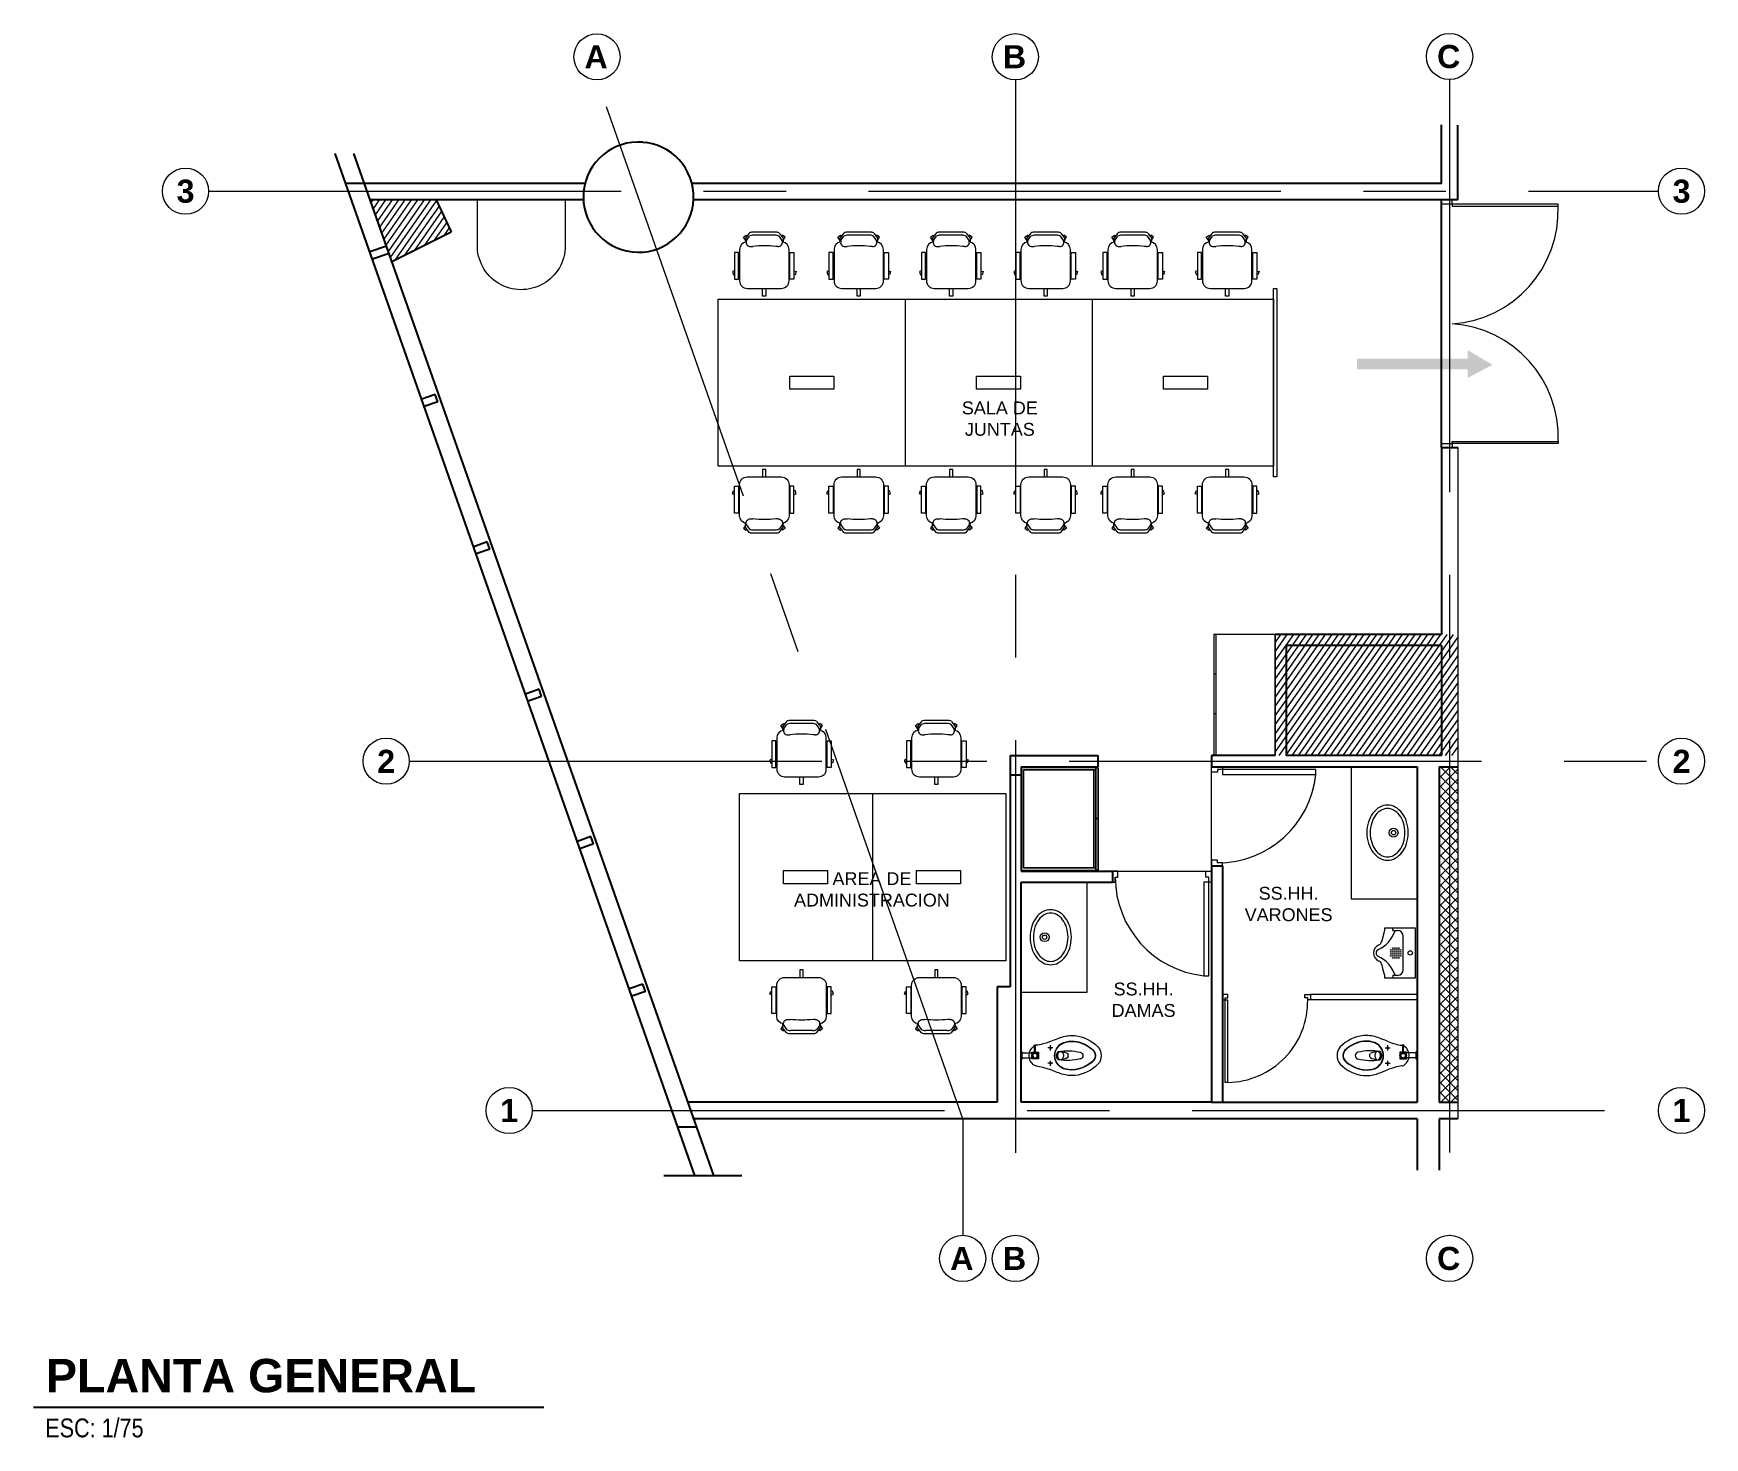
# Model space of a CAD drawing. Header units: millimetres. Extents: x 2107.8 to 2195.9, y 1780.6 to 1794.5.
# Drawn here: x 2141.4 to 2156.59, y 1781.69 to 1794.45 of the extents above; entities that cross this region are included whole.
import ezdxf
from ezdxf.enums import TextEntityAlignment as Align

# ---------------------------------------------------------------- set-up
doc = ezdxf.new("R2010")
doc.units = ezdxf.units.MM
doc.linetypes.add('CENTRO', pattern=[2, 1.25, -0.25, 0.25, -0.25])
doc.layers.get('0').update_dxf_attribs({"true_color": 0xf7f7f7})
for name, color, linetype, lineweight in [('A_MAMPARAS_PUERTAS', 251, 'Continuous', 5), ('AR_EJES', 8, 'CENTRO', 5), ('MOBILIARIOS', 7, 'Continuous', 5), ('TEXTURAS', 253, 'Continuous', 0)]:
    doc.layers.add(name, color=color, linetype=linetype, lineweight=lineweight)
for name, color, linetype in [('AR_HATCH MUROS', 8, 'Continuous'), ('AR_MOBI SQUADRA', 8, 'Continuous'), ('ARTEFACTO', 9, 'Continuous'), ('CARP-2', 2, 'Continuous'), ('DETALLES', 8, 'Continuous'), ('Pavimentos', 8, 'Continuous'), ('Ruta de evacuacion 2', 10, 'Continuous'), ('TABIQUES_General', 3, 'Continuous'), ('TET-TITULOS', 2, 'Continuous'), ('TEXTO', 4, 'Continuous')]:
    doc.layers.add(name, color=color, linetype=linetype)
doc.styles.add('Acotaciones', font='ARIALN.TTF')
doc.styles.add('Ambientes', font='swisseb.ttf', dxfattribs={"height": 0.15})
doc.styles.add('Nombre Titulos 1-50', font='', dxfattribs={"height": 0.175})
doc.styles.add('TEXTO-100', font='arial.ttf', dxfattribs={"height": 0.15})
doc.styles.get('Nombre Titulos 1-50').set_extended_font_data('Arial', bold=True)

# ---------------------------------------------------------------- blocks, each defined once
blk = doc.blocks.new('A$C315A2A83')
at = {"layer": 'A_MAMPARAS_PUERTAS', "color": 251, "lineweight": 0}
for points in [[(0.1, 0.875), (0.055, 0.875), (0.055, 0.85), (0, 0.85), (0, 0.9), (0.1, 0.9)], [(0.95, 0.83), (0.95, 0.875), (0.1, 0.875), (0.1, 0.83)], [(0.1, 0.025), (0.055, 0.025), (0.055, 0.05), (0, 0.05), (0, 0), (0.1, 0)]]:
    blk.add_lwpolyline(points, close=True, dxfattribs=at)
blk.add_arc((0.054, 0.926), 0.901, 270.0515, 353.8875, dxfattribs=at)
blk = doc.blocks.new('A$C1FDD0FC0')
at = {"layer": 'A_MAMPARAS_PUERTAS', "color": 251, "lineweight": 0}
for p, q in [((0.036, 0.964), (0.038, 0.964)), ((0.036, 0.964), (0.038, 0.964)), ((2.212, 0.964), (2.214, 0.964)), ((2.212, 0.964), (2.214, 0.964))]:
    blk.add_line(p, q, dxfattribs=at)
for points in [[(0.036, 0.964), (0, 0.964), (0, 1.063), (0.036, 1.063)], [(0.036, 0.964), (0, 0.964), (0, 1.063), (0.036, 1.063)], [(0.056, 0), (0.038, 0), (0.038, 0.964), (0.056, 0.964)], [(0.056, 0), (0.038, 0), (0.038, 0.964), (0.056, 0.964)], [(2.194, 0.002), (2.212, 0.002), (2.212, 0.964), (2.194, 0.964)], [(2.194, 0.002), (2.212, 0.002), (2.212, 0.964), (2.194, 0.964)], [(2.214, 0.964), (2.25, 0.964), (2.25, 1.063), (2.214, 1.063)], [(2.214, 0.964), (2.25, 0.964), (2.25, 1.063), (2.214, 1.063)]]:
    blk.add_lwpolyline(points, close=True, dxfattribs=at)
for centre, radius, start, end in [((0.096, 1.031), 1.031, 267.7623, 356.3132), ((0.096, 1.031), 1.031, 267.7623, 356.3132), ((2.152, 1.031), 1.03, 183.7034, 272.3274), ((2.152, 1.031), 1.03, 183.7034, 272.3274)]:
    blk.add_arc(centre, radius, start, end, dxfattribs=at)
blk = doc.blocks.new('SAPLS512')
at = {"color": 251, "lineweight": 0}
for p, q in [((0.151, -0.11), (-0.151, -0.11)), ((-0.203, -0.206), (-0.225, -0.206)), ((-0.203, -0.206), (-0.203, -0.163)), ((0.203, -0.206), (0.203, -0.163)), ((0.203, -0.206), (0.225, -0.206))]:
    blk.add_line(p, q, dxfattribs=at)
blk.add_lwpolyline([(0.203, -0.28), (0.225, -0.28), (0.225, 0), (-0.225, 0), (-0.225, -0.28), (-0.203, -0.28), (-0.122, -0.303, -0.087584), (-0.081, -0.321, -0.140472), (-0.071, -0.334, 0.652509), (0.071, -0.334, -0.140472), (0.081, -0.321, -0.087584), (0.122, -0.303, 0.011964)], format="xyb", close=True, dxfattribs=at)
for centre, radius in [((-0.045, -0.151), 0.003), ((-0.027, -0.133), 0.003), ((-0.027, -0.151), 0.003), ((0, -0.047), 0.02), ((-0.009, -0.133), 0.003), ((-0.009, -0.151), 0.003), ((0.009, -0.133), 0.003), ((0.009, -0.151), 0.003), ((0.027, -0.133), 0.003), ((0.027, -0.151), 0.003), ((0.045, -0.151), 0.003), ((-0.045, -0.169), 0.003), ((-0.045, -0.187), 0.003), ((-0.045, -0.205), 0.003), ((-0.027, -0.169), 0.003), ((-0.027, -0.187), 0.003), ((-0.027, -0.205), 0.003), ((-0.027, -0.223), 0.003), ((-0.009, -0.169), 0.003), ((-0.009, -0.187), 0.003), ((-0.009, -0.205), 0.003), ((-0.009, -0.223), 0.003), ((0.009, -0.169), 0.003), ((0.009, -0.187), 0.003), ((0.009, -0.205), 0.003), ((0.009, -0.223), 0.003), ((0.027, -0.169), 0.003), ((0.027, -0.187), 0.003), ((0.027, -0.205), 0.003), ((0.027, -0.223), 0.003), ((0.045, -0.169), 0.003), ((0.045, -0.187), 0.003), ((0.045, -0.205), 0.003)]:
    blk.add_circle(centre, radius, dxfattribs=at)
for centre, radius, start, end in [((-0.151, -0.163), 0.0527, 90, 180), ((0.151, -0.163), 0.0527, 0, 90), ((-0.299, -0.464), 0.296, 24.3502, 70.7867), ((0.299, -0.464), 0.296, 109.2133, 155.6498), ((0.002, -0.319), 0.0391, 215.4534, 266.6078), ((-0.002, -0.319), 0.0391, 273.3922, 324.5466)]:
    blk.add_arc(centre, radius, start, end, dxfattribs=at)
blk = doc.blocks.new('A$C50285F30')
at = {"color": 251, "lineweight": 0}
blk.add_arc((0.036, 0.739), 0.739, 270.8605, 0.8817, dxfattribs=at)
at = {"layer": 'CARP-2', "color": 251, "lineweight": 0}
for points in [[(0.025, 0.75), (0.025, 0.77), (0.05, 0.77), (0.05, 0.8), (0, 0.8), (0, 0.75)], [(0.775, 0.75), (0.775, 0.77), (0.75, 0.77), (0.75, 0.8), (0.8, 0.8), (0.8, 0.75)], [(0.047, 0), (0.025, 0), (0.025, 0.75), (0.047, 0.75)]]:
    blk.add_lwpolyline(points, close=True, dxfattribs=at)
blk = doc.blocks.new('Planta WC Carlton ADA fluxometro piso')
at = {"layer": 'ARTEFACTO', "color": 251, "linetype": 'Continuous', "lineweight": 0, "ltscale": 0.01}
for p, q in [((60132, 5191), (60141, 5191)), ((60132, 5191), (60132, 5124)), ((60141, 5191), (60141, 5124)), ((60141, 5178), (60229, 5178)), ((60290, 5188), (60229, 5188)), ((60229, 5188), (60229, 5127)), ((60290, 5127), (60290, 5188)), ((60132, 5124), (60141, 5124)), ((60141, 5134), (60229, 5134)), ((60229, 5127), (60255, 5127)), ((60255, 5128), (60255, 5064)), ((60263, 5128), (60263, 5064)), ((60263, 5127), (60290, 5127))]:
    blk.add_line(p, q, dxfattribs=at)
at = {"layer": 'ARTEFACTO', "color": 251, "linetype": 'Continuous', "lineweight": 0}
for p, q in [((60422, 5228), (60376, 5228)), ((60399, 5251), (60399, 5204)), ((60561, 5170), (60561, 5146)), ((60422, 5088), (60376, 5088)), ((60399, 5111), (60399, 5064))]:
    blk.add_line(p, q, dxfattribs=at)
at = {"layer": 'ARTEFACTO', "color": 251, "linetype": 'Continuous', "lineweight": 0, "ltscale": 0.01}
blk.add_circle((60259, 5158), 29.8, dxfattribs=at)
at = {"layer": 'ARTEFACTO', "color": 251, "linetype": 'Continuous', "lineweight": 0}
for centre, radius in [((60259, 5158), 27.8), ((60259, 5158), 20.2), ((60399, 5228), 7.14), ((60399, 5088), 7.14)]:
    blk.add_circle(centre, radius, dxfattribs=at)
for centre, radius, start, end in [((61010, 3856), 1555, 109.0469, 113.5193), ((60598, 5025), 315, 85.8332, 107.569), ((60579, 4989), 353, 44.5554, 83.2823), ((60311, 5158), 106, 127.6997, 232.3003), ((60277, 5201), 50.8, 98.3972, 127.6997), ((60181, 5853), 608, 278.3972, 290.031), ((60566, 5158), 129, 111.8669, 248.1331), ((60566, 5158), 126, 111.8669, 248.1331), ((60509, 5158), 55.8, 142.7784, 217.2217), ((60475, 5184), 12.7, 98.5007, 142.7784), ((60523, 5158), 57, 164.5629, 180), ((60507, 5162), 40.8, 146.3099, 164.5629), ((60551, 4674), 528, 76.9883, 98.5007), ((60497, 5169), 29, 121.8535, 146.3099), ((60491, 5179), 17.3, 90, 121.8535), ((60491, 5179), 17.3, 58.1465, 90), ((60473, 5019), 178, 61.6662, 83.0287), ((60485, 5169), 29, 33.6901, 58.1465), ((60475, 5162), 40.8, 15.4371, 33.6901), ((60460, 5158), 57, 360, 15.4371), ((60598, 5025), 264, 86.0809, 107.569), ((60598, 5025), 261, 86.0809, 107.569), ((60555, 5170), 6.35, 0, 61.6662), ((60579, 4989), 299, 45.0092, 83.0633), ((60579, 4989), 302, 44.9751, 83.0633), ((60663, 5158), 31.6, 282.6804, 77.3196), ((60737, 5158), 68.6, 321.53, 38.4701), ((60737, 5158), 71.8, 321.384, 38.6161), ((60737, 5158), 123, 319.9266, 40.0733), ((60277, 5114), 50.8, 232.3003, 261.6028), ((60259, 5064), 4.07, 180, 0), ((60181, 4463), 608, 69.969, 81.6028), ((61010, 6459), 1555, 246.4807, 250.9531), ((60475, 5132), 12.7, 217.2217, 261.4581), ((60523, 5158), 57, 180, 195.4371), ((60507, 5153), 40.8, 195.4371, 213.6901), ((60497, 5147), 29, 213.6901, 238.1465), ((60551, 5640), 526, 261.4581, 283.0477), ((60491, 5137), 17.3, 238.1465, 270), ((60491, 5137), 17.3, 270, 301.8535), ((60473, 5296), 178, 276.9713, 298.3338), ((60485, 5147), 29, 301.8535, 326.3099), ((60475, 5153), 40.8, 326.3099, 344.5629), ((60460, 5158), 57, 344.5629, 0), ((60598, 5290), 264, 252.431, 273.919), ((60598, 5290), 261, 252.431, 273.919), ((60555, 5146), 6.35, 298.3338, 0), ((60579, 5326), 299, 276.9374, 314.9901), ((60579, 5326), 302, 276.9374, 315.0242), ((60579, 5326), 353, 276.7183, 315.444), ((60598, 5290), 315, 252.431, 274.1668)]:
    blk.add_arc(centre, radius, start, end, dxfattribs=at)
blk = doc.blocks.new('Silla')
at = {"color": 251, "lineweight": 0}
for p, q in [((0.008, 0.136), (0.055, 0.171)), ((0.046, 0.19), (0.028, 0.165)), ((0.028, 0.165), (0.037, 0.158)), ((0.088, 0.171), (0.037, 0.135)), ((0.072, 0.171), (0.046, 0.19)), ((0.055, 0.171), (0.088, 0.171)), ((0.088, 0.171), (0.088, 0.165)), ((0.337, 0.225), (0.339, 0.232)), ((0.352, 0.27), (0.359, 0.29)), ((0.359, 0.29), (0.389, 0.28)), ((0.371, 0.232), (0.368, 0.225)), ((0.389, 0.28), (0.385, 0.27)), ((0, 0.108), (0, -0.108)), ((0.029, 0.1), (0.029, -0.1)), ((0.131, 0.124), (0.131, 0.104)), ((0.512, 0.014), (0.581, 0.014)), ((0.581, 0.014), (0.581, -0.015)), ((0.008, -0.136), (0.055, -0.171)), ((0.088, -0.171), (0.037, -0.135)), ((0.131, -0.124), (0.131, -0.104)), ((0.581, -0.015), (0.512, -0.015)), ((0.028, -0.165), (0.037, -0.158)), ((0.046, -0.19), (0.028, -0.165)), ((0.072, -0.171), (0.046, -0.19)), ((0.055, -0.171), (0.088, -0.171)), ((0.088, -0.171), (0.088, -0.165)), ((0.337, -0.225), (0.34, -0.233)), ((0.353, -0.271), (0.359, -0.29)), ((0.359, -0.29), (0.389, -0.28)), ((0.372, -0.233), (0.368, -0.225)), ((0.389, -0.28), (0.385, -0.271))]:
    blk.add_line(p, q, dxfattribs=at)
for points in [[(0.159, -0.225), (0.442, -0.225, 0.414214), (0.512, -0.155), (0.512, 0.155, 0.414214), (0.442, 0.225), (0.159, 0.225, 0.370959), (0.09, 0.165)], [(0.09, -0.165, 0.374747), (0.159, -0.225)]]:
    blk.add_lwpolyline(points, format="xyb", dxfattribs=at)
for points in [[(0.184, 0.27), (0.428, 0.27), (0.428, 0.232), (0.184, 0.232)], [(0.184, -0.271), (0.428, -0.271), (0.428, -0.233), (0.184, -0.233)]]:
    blk.add_lwpolyline(points, close=True, dxfattribs=at)
for centre, radius, start, end in [((0.093, 0.126), 0.0387, 356.8491, 112.9184), ((0.064, 0.105), 0.0641, 151.0116, 177.0775), ((0.097, 0.103), 0.0686, 152.0679, 182.1656), ((0.866, 0), 0.742, 171.9043, 188.0957), ((0.064, -0.105), 0.0641, 182.9225, 208.9884), ((0.097, -0.103), 0.0686, 177.8344, 207.9321), ((0.093, -0.126), 0.0387, 247.0816, 3.1509)]:
    blk.add_arc(centre, radius, start, end, dxfattribs=at)
blk = doc.blocks.new('SAPLS501')
at = {"color": 251, "lineweight": 0}
for points in [[(0, -0.101, 0.075373), (-0.099, -0.116, 0.085733), (-0.177, -0.155, 0.106084), (-0.233, -0.219, 0.12693), (-0.25, -0.288, 0.12693), (-0.233, -0.357, 0.106084), (-0.177, -0.421, 0.085733), (-0.099, -0.461, 0.075373), (0, -0.476, 0.075373), (0.099, -0.461, 0.085733), (0.177, -0.421, 0.106084), (0.233, -0.357, 0.12693), (0.25, -0.288, 0.12693), (0.233, -0.219, 0.106084), (0.177, -0.155, 0.085733), (0.099, -0.116, 0.075373)], [(0, -0.131, 0.075373), (-0.09, -0.144, 0.085733), (-0.159, -0.179, 0.106084), (-0.206, -0.234, 0.12693), (-0.22, -0.288, 0.12693), (-0.206, -0.342, 0.106084), (-0.159, -0.397, 0.085733), (-0.09, -0.432, 0.075373), (0, -0.446, 0.075373), (0.09, -0.432, 0.085733), (0.159, -0.397, 0.106084), (0.206, -0.342, 0.12693), (0.22, -0.288, 0.12693), (0.206, -0.234, 0.106084), (0.159, -0.179, 0.085733), (0.09, -0.144, 0.075373)]]:
    blk.add_lwpolyline(points, format="xyb", close=True, dxfattribs=at)
for radius in [0.04, 0.02]:
    blk.add_circle((0, -0.233), radius, dxfattribs=at)

msp = doc.modelspace()

# ---------------------------------------------------------------- hatches: boundary and pattern name
at = {"layer": 'AR_HATCH MUROS', "lineweight": 0}
h = msp.add_hatch(dxfattribs=at)
h.set_pattern_fill('ANSI37', color=256, scale=0.02, style=0)
h.set_pattern_definition([(45, (33.59494, 0), (-0.0449012806, 0.0449012806), []), (135, (33.59494, 0), (-0.0449012806, -0.0449012806), [])])
h.paths.add_polyline_path([(2154.275, 1787.79), (2154.18, 1787.79), (2154.18, 1784.74), (2154.275, 1784.74)])
h.paths.add_polyline_path([(2154.35, 1787.79), (2154.275, 1787.79), (2154.275, 1784.74), (2154.35, 1784.74)])
at = {"layer": 'Ruta de evacuacion 2', "ltscale": 0.5}
h = msp.add_hatch(color=1, dxfattribs=at)
h.dxf.hatch_style = 1
h.paths.add_polyline_path([(2154.162, 1791.499), (2153.741, 1791.499), (2153.74, 1791.4), (2154.162, 1791.4)])
h.paths.add_polyline_path([(2153.741, 1791.499), (2153.433, 1791.499), (2153.433, 1791.4), (2153.74, 1791.4)])
h.paths.add_polyline_path([(2154.44, 1791.575), (2154.44, 1791.499), (2154.162, 1791.499), (2154.162, 1791.4), (2154.44, 1791.4), (2154.44, 1791.323), (2154.666, 1791.442)])
at = {"layer": 'TEXTURAS', "lineweight": 0}
h = msp.add_hatch(dxfattribs=at)
h.set_pattern_fill('LINE', color=251, scale=0.015, angle=55)
h.set_pattern_definition([(55, (33.594937, 0), (-0.0390121161, 0.0273165778), [])])
h.paths.add_polyline_path([(2145.06, 1792.94), (2144.462, 1792.94), (2144.659, 1792.38), (2145.196, 1792.65)])
h = msp.add_hatch(dxfattribs=at)
h.set_pattern_fill('LINE', color=251, scale=0.015, angle=55)
h.set_pattern_definition([(55, (28.74191, 0), (-0.0390121161, 0.0273165778), [])])
h.paths.add_polyline_path([(2154.35, 1788.99), (2152.69, 1788.99), (2152.69, 1787.89), (2154.35, 1787.89)])

# ---------------------------------------------------------------- linework, layer by layer
at = {"color": 7}
for p, q in [((2154.2, 1793.09), (2154.2, 1793.623)), ((2154.35, 1792.94), (2154.35, 1793.621)), ((2146.941, 1793.465), (2146.974, 1793.461)), ((2147.414, 1784.075), (2144.143, 1793.364)), ((2147.584, 1784.075), (2144.313, 1793.364)), ((2146.414, 1793.09), (2144.24, 1793.09)), ((2147.4, 1793.09), (2147.385, 1793.09)), ((2154.2, 1793.09), (2147.4, 1793.09)), ((2145.06, 1792.94), (2144.462, 1792.94)), ((2146.4, 1792.94), (2145.06, 1792.94)), ((2145.06, 1792.94), (2145.196, 1792.65)), ((2154.35, 1792.94), (2147.4, 1792.94)), ((2154.2, 1790.69), (2154.2, 1792.94)), ((2144.609, 1792.521), (2144.459, 1792.468)), ((2144.659, 1792.38), (2145.196, 1792.65)), ((2144.633, 1792.455), (2144.482, 1792.402)), ((2145.053, 1791.172), (2144.93, 1791.129)), ((2145.076, 1791.106), (2145.053, 1791.172)), ((2145.076, 1791.106), (2144.953, 1791.063)), ((2154.2, 1790.69), (2154.2, 1788.99)), ((2154.2, 1790.69), (2154.35, 1790.69)), ((2145.524, 1789.832), (2145.402, 1789.789)), ((2145.548, 1789.766), (2145.524, 1789.832)), ((2145.548, 1789.766), (2145.425, 1789.723)), ((2154.2, 1788.99), (2152.69, 1788.99)), ((2154.2, 1788.89), (2152.79, 1788.89)), ((2152.79, 1788.89), (2152.79, 1787.89)), ((2154.2, 1788.89), (2154.2, 1787.89)), ((2145.996, 1788.493), (2145.873, 1788.45)), ((2146.019, 1788.427), (2145.897, 1788.384)), ((2146.019, 1788.427), (2145.996, 1788.493)), ((2150.28, 1787.89), (2151.08, 1787.89)), ((2150.28, 1787.89), (2150.28, 1785.79)), ((2151.08, 1787.79), (2151.08, 1787.89)), ((2152.69, 1787.89), (2152.11, 1787.89)), ((2152.11, 1787.89), (2152.11, 1787.79)), ((2154.2, 1787.89), (2152.79, 1787.89)), ((2150.38, 1787.79), (2151.08, 1787.79)), ((2150.38, 1787.79), (2150.38, 1786.84)), ((2152.11, 1787.79), (2153.98, 1787.79)), ((2153.98, 1787.79), (2153.98, 1784.74)), ((2154.18, 1787.79), (2154.35, 1787.79)), ((2154.18, 1787.79), (2154.18, 1784.74)), ((2146.468, 1787.154), (2146.345, 1787.111)), ((2146.491, 1787.088), (2146.368, 1787.044)), ((2146.491, 1787.088), (2146.468, 1787.154)), ((2150.38, 1786.84), (2151.21, 1786.84)), ((2150.38, 1784.74), (2150.38, 1786.74)), ((2150.38, 1786.74), (2151.21, 1786.74)), ((2151.21, 1786.84), (2151.21, 1786.74)), ((2152.11, 1786.89), (2152.21, 1786.89)), ((2152.11, 1786.89), (2152.11, 1784.74)), ((2152.21, 1786.89), (2152.21, 1784.741)), ((2146.939, 1785.814), (2146.817, 1785.771)), ((2146.963, 1785.748), (2146.84, 1785.705)), ((2146.963, 1785.748), (2146.939, 1785.814)), ((2150.28, 1785.79), (2150.16, 1785.79)), ((2150.16, 1785.79), (2150.16, 1784.74)), ((2150.16, 1784.74), (2147.35, 1784.74)), ((2152.11, 1784.74), (2150.38, 1784.74)), ((2152.11, 1784.74), (2153.98, 1784.74)), ((2154.18, 1784.74), (2154.35, 1784.74)), ((2147.429, 1784.513), (2147.26, 1784.513)), ((2153.98, 1784.59), (2147.403, 1784.59)), ((2153.98, 1784.59), (2153.98, 1784.124)), ((2154.18, 1784.59), (2154.18, 1784.124)), ((2154.35, 1784.59), (2154.18, 1784.59)), ((2147.132, 1784.075), (2147.839, 1784.075))]:
    msp.add_line(p, q, dxfattribs=at)
msp.add_line((2150.38, 1787.713), (2150.28, 1787.713))
msp.add_arc((2146.9, 1792.966), 0.501, 85.3098, 81.4781, dxfattribs=at)
at = {"layer": 'AR_EJES', "ltscale": 3}
for p, q in [((2150.327, 1794.032), (2150.327, 1783.531)), ((2154.275, 1794.034), (2154.275, 1783.531)), ((2149.848, 1784.59), (2146.523, 1794.031)), ((2142.992, 1793.02), (2156.173, 1793.02, 0)), ((2144.816, 1787.84), (2156.173, 1787.84)), ((2145.934, 1784.665), (2156.173, 1784.665)), ((2149.848, 1784.59), (2149.848, 1783.531))]:
    msp.add_line(p, q, dxfattribs=at)
at = {"layer": 'AR_EJES', "linetype": 'Continuous'}
for centre in [(2146.523, 1794.241), (2150.327, 1794.242), (2154.275, 1794.244), (2142.782, 1793.02), (2156.383, 1793.02, 0), (2144.606, 1787.84), (2156.383, 1787.84), (2145.724, 1784.665), (2156.383, 1784.665), (2149.848, 1783.321), (2150.327, 1783.321), (2154.275, 1783.321)]:
    msp.add_circle(centre, 0.21, dxfattribs=at)
at = {"layer": 'AR_MOBI SQUADRA', "color": 7, "lineweight": 0}
for p, q in [((2153.98, 1785.72), (2153.01, 1785.72)), ((2153.01, 1785.72), (2153.01, 1785.67)), ((2153.98, 1785.67), (2153.01, 1785.67))]:
    msp.add_line(p, q, dxfattribs=at)
at = {"layer": 'DETALLES', "color": 7}
msp.add_line((2141.399, 1781.969), (2146.039, 1781.969), dxfattribs=at)
at = {"layer": 'MOBILIARIOS', "lineweight": 5}
for p, q in [((2149.325, 1792.04), (2149.325, 1790.52)), ((2151.025, 1792.04), (2151.025, 1790.52)), ((2152.15, 1788.99), (2152.15, 1787.89)), ((2152.15, 1788.63), (2152.13, 1788.63)), ((2152.15, 1788.27), (2152.13, 1788.27)), ((2151.06, 1787.78, 0.064), (2150.38, 1787.78, 0.064)), ((2151.06, 1787.76, 0.474), (2150.4, 1787.76, 0.474)), ((2151.04, 1787.76, 0.064), (2150.4, 1787.76, 0.064)), ((2150.4, 1787.76, 0.064), (2150.4, 1786.87, 0.064)), ((2151.04, 1786.87, 0.064), (2151.04, 1787.76, 0.064)), ((2151.06, 1787.32, 0.714), (2151.06, 1787.78, 0.714)), ((2151.06, 1787.78, 0.714), (2151.08, 1787.78, 0.714)), ((2151.08, 1787.78, 0.714), (2151.08, 1787.32, 0.714)), ((2149.029, 1787.546), (2149.029, 1786.026)), ((2151.06, 1786.85, 0.714), (2151.06, 1787.32, 0.714)), ((2151.08, 1787.32, 0.714), (2151.06, 1787.32, 0.714)), ((2151.08, 1787.32, 0.714), (2151.08, 1786.85, 0.714)), ((2150.4, 1786.87, 0.474), (2151.06, 1786.87, 0.474)), ((2150.4, 1786.87, 0.064), (2151.04, 1786.87, 0.064)), ((2151.08, 1786.85, 0.714), (2151.06, 1786.85, 0.714))]:
    msp.add_line(p, q, dxfattribs=at)
at = {"layer": 'MOBILIARIOS', "lineweight": 5, "extrusion": (-2.23767e-27, -4.88408e-28, -1)}
for p, q in [((2150.38, 1787.78, 0.064), (2150.38, 1786.85, 0.064)), ((2150.38, 1786.85, 0.064), (2151.06, 1786.85, 0.064))]:
    msp.add_line(p, q, dxfattribs=at)
at = {"layer": 'MOBILIARIOS', "lineweight": 5}
msp.add_lwpolyline([(2147.625, 1792.04), (2152.675, 1792.04), (2152.675, 1790.52), (2147.625, 1790.52)], close=True, dxfattribs=at)
for points in [[(2148.275, 1791.34), (2148.675, 1791.34), (2148.675, 1791.22), (2148.275, 1791.22), (2148.275, 1791.34)], [(2149.975, 1791.34), (2150.375, 1791.34), (2150.375, 1791.22), (2149.975, 1791.22), (2149.975, 1791.34)], [(2151.675, 1791.34), (2152.075, 1791.34), (2152.075, 1791.22), (2151.675, 1791.22), (2151.675, 1791.34)], [(2152.69, 1787.89), (2152.69, 1788.99), (2152.13, 1788.99), (2152.13, 1787.89), (2152.69, 1787.89)], [(2153.98, 1787.79), (2153.38, 1787.79), (2153.38, 1786.59), (2153.98, 1786.59), (2153.98, 1787.79)], [(2147.819, 1786.026), (2147.819, 1787.546), (2150.239, 1787.546), (2150.239, 1786.026), (2147.819, 1786.026)], [(2148.219, 1786.846), (2148.619, 1786.846), (2148.619, 1786.726), (2148.219, 1786.726), (2148.219, 1786.846)], [(2149.429, 1786.846), (2149.829, 1786.846), (2149.829, 1786.726), (2149.429, 1786.726), (2149.429, 1786.846)], [(2150.38, 1786.74), (2150.38, 1785.74), (2150.98, 1785.74), (2150.98, 1786.74), (2150.38, 1786.74)]]:
    msp.add_lwpolyline(points, dxfattribs=at)
at = {"layer": 'TABIQUES_General', "color": 0, "lineweight": 5}
msp.add_lwpolyline([(2152.675, 1792.135), (2152.705, 1792.135), (2152.705, 1790.425), (2152.675, 1790.425), (2152.675, 1792.135)], dxfattribs=at)
at = {"layer": 'TEXTURAS', "color": 251, "lineweight": 0}
for p, q in [((2154.35, 1790.69), (2154.35, 1784.59)), ((2152.11, 1786.89), (2152.11, 1787.79)), ((2151.21, 1786.84), (2152.11, 1786.84))]:
    msp.add_line(p, q, dxfattribs=at)
at = {"layer": 'TEXTURAS', "color": 7, "lineweight": 5}
msp.add_line((2152.69, 1788.99), (2152.69, 1787.89), dxfattribs=at)
at = {"layer": 'TEXTURAS', "lineweight": 5, "extrusion": (-4.22941e-12, 1, 4.39061e-39)}
for p, q in [((2150.38, 1787.78, 0.064), (2150.38, 1787.78, 0.714)), ((2151.06, 1787.78, 0.064), (2151.06, 1787.78, 0.714))]:
    msp.add_line(p, q, dxfattribs=at)
at = {"layer": 'TEXTURAS', "lineweight": 5, "extrusion": (-1, 7.9602e-16, 1.03793e-27)}
for p, q in [((2150.38, 1787.78, 0.714), (2150.38, 1786.85, 0.714)), ((2150.38, 1787.78, 0.064), (2150.38, 1787.78, 0.714)), ((2150.38, 1787.78, 0.064), (2150.38, 1786.85, 0.064)), ((2150.4, 1787.76, 0.064), (2150.4, 1786.87, 0.064)), ((2150.4, 1787.76, 0.004), (2150.4, 1787.76, 0.064)), ((2150.4, 1786.87, 0.004), (2150.4, 1787.76, 0.004)), ((2150.38, 1786.85, 0.064), (2150.38, 1786.85, 0.714)), ((2150.4, 1786.87, 0.004), (2150.4, 1786.87, 0.064))]:
    msp.add_line(p, q, dxfattribs=at)
at = {"layer": 'TEXTURAS', "lineweight": 5}
for p, q in [((2150.38, 1787.78, 0.714), (2150.38, 1786.85, 0.714)), ((2150.4, 1786.87, 0.714), (2150.4, 1787.76, 0.714)), ((2150.4, 1787.76, 0.714), (2151.06, 1787.76, 0.714)), ((2151.06, 1787.76, 0.084), (2150.4, 1787.76, 0.084)), ((2150.4, 1787.76, 0.084), (2150.4, 1786.87, 0.084)), ((2150.4, 1787.76, 0.474), (2150.4, 1786.87, 0.474)), ((2151.06, 1787.76, 0.714), (2151.06, 1787.78, 0.714)), ((2151.06, 1786.87, 0.084), (2151.06, 1787.76, 0.084)), ((2151.06, 1786.87, 0.474), (2151.06, 1787.76, 0.474)), ((2151.06, 1787.32, 0.714), (2151.08, 1787.32, 0.714)), ((2150.38, 1786.85, 0.714), (2151.06, 1786.85, 0.714)), ((2151.06, 1786.87, 0.714), (2150.4, 1786.87, 0.714)), ((2150.4, 1786.87, 0.084), (2151.06, 1786.87, 0.084)), ((2151.06, 1786.85, 0.714), (2151.06, 1786.87, 0.714))]:
    msp.add_line(p, q, dxfattribs=at)
at = {"layer": 'TEXTURAS', "lineweight": 5, "extrusion": (1, -3.9282e-13, -1.03793e-27)}
for p, q in [((2150.4, 1786.87, 0.714), (2150.4, 1787.76, 0.714)), ((2150.4, 1787.76, 0.064), (2150.4, 1787.76, 0.714)), ((2150.4, 1786.87, 0.064), (2150.4, 1787.76, 0.064)), ((2150.4, 1786.87, 0.064), (2150.4, 1786.87, 0.714))]:
    msp.add_line(p, q, dxfattribs=at)
at = {"layer": 'TEXTURAS', "lineweight": 5, "extrusion": (-7.9602e-16, -1, 6.3555e-44)}
for p, q in [((2150.4, 1787.76, 0.714), (2151.06, 1787.76, 0.714)), ((2150.4, 1787.76, 0.064), (2150.4, 1787.76, 0.714)), ((2150.4, 1787.76, 0.064), (2151.06, 1787.76, 0.064)), ((2151.06, 1787.76, 0.064), (2151.06, 1787.76, 0.714)), ((2150.38, 1786.85, 0.714), (2151.06, 1786.85, 0.714)), ((2150.38, 1786.85, 0.064), (2150.38, 1786.85, 0.714)), ((2150.38, 1786.85, 0.064), (2151.06, 1786.85, 0.064)), ((2150.4, 1786.87, 0.084), (2151.06, 1786.87, 0.084)), ((2150.4, 1786.87, 0.064), (2150.4, 1786.87, 0.084)), ((2151.06, 1786.87, 0.064), (2150.4, 1786.87, 0.064)), ((2150.4, 1786.87, 0.474), (2151.06, 1786.87, 0.474)), ((2150.4, 1786.87, 0.454), (2150.4, 1786.87, 0.474)), ((2151.06, 1786.87, 0.454), (2150.4, 1786.87, 0.454)), ((2150.4, 1786.87, 0.064), (2151.04, 1786.87, 0.064)), ((2150.4, 1786.87, 0.004), (2150.4, 1786.87, 0.064)), ((2151.04, 1786.87, 0.004), (2150.4, 1786.87, 0.004)), ((2151.04, 1786.87, 0.004), (2151.04, 1786.87, 0.064)), ((2151.06, 1786.87, 0.064), (2151.06, 1786.87, 0.084)), ((2151.06, 1786.87, 0.454), (2151.06, 1786.87, 0.474)), ((2151.06, 1786.85, 0.064), (2151.06, 1786.85, 0.714))]:
    msp.add_line(p, q, dxfattribs=at)
at = {"layer": 'TEXTURAS', "lineweight": 5, "extrusion": (-2.23767e-27, -4.88408e-28, -1)}
for p, q in [((2150.4, 1787.76, 0.064), (2151.06, 1787.76, 0.064)), ((2150.4, 1786.87, 0.064), (2150.4, 1787.76, 0.064)), ((2151.06, 1787.76, 0.064), (2151.06, 1787.78, 0.064)), ((2151.06, 1786.87, 0.064), (2150.4, 1786.87, 0.064)), ((2151.06, 1786.85, 0.064), (2151.06, 1786.87, 0.064))]:
    msp.add_line(p, q, dxfattribs=at)
at = {"layer": 'TEXTURAS', "lineweight": 5, "extrusion": (7.9602e-16, 1, -6.3555e-44)}
for p, q in [((2151.06, 1787.76, 0.084), (2150.4, 1787.76, 0.084)), ((2150.4, 1787.76, 0.064), (2150.4, 1787.76, 0.084)), ((2150.4, 1787.76, 0.064), (2151.06, 1787.76, 0.064)), ((2151.06, 1787.76, 0.474), (2150.4, 1787.76, 0.474)), ((2150.4, 1787.76, 0.454), (2150.4, 1787.76, 0.474)), ((2150.4, 1787.76, 0.454), (2151.06, 1787.76, 0.454)), ((2151.04, 1787.76, 0.064), (2150.4, 1787.76, 0.064)), ((2150.4, 1787.76, 0.004), (2150.4, 1787.76, 0.064)), ((2150.4, 1787.76, 0.004), (2151.04, 1787.76, 0.004)), ((2151.04, 1787.76, 0.004), (2151.04, 1787.76, 0.064)), ((2151.06, 1787.76, 0.064), (2151.06, 1787.76, 0.084)), ((2151.06, 1787.76, 0.454), (2151.06, 1787.76, 0.474)), ((2151.06, 1786.87, 0.714), (2150.4, 1786.87, 0.714)), ((2150.4, 1786.87, 0.064), (2150.4, 1786.87, 0.714)), ((2151.06, 1786.87, 0.064), (2150.4, 1786.87, 0.064)), ((2151.06, 1786.87, 0.064), (2151.06, 1786.87, 0.714))]:
    msp.add_line(p, q, dxfattribs=at)
at = {"layer": 'TEXTURAS', "lineweight": 5, "extrusion": (-1, 3.9282e-13, 1.03793e-27)}
for p, q in [((2150.4, 1787.76, 0.084), (2150.4, 1786.87, 0.084)), ((2150.4, 1787.76, 0.064), (2150.4, 1787.76, 0.084)), ((2150.4, 1786.87, 0.064), (2150.4, 1787.76, 0.064)), ((2150.4, 1787.76, 0.474), (2150.4, 1786.87, 0.474)), ((2150.4, 1787.76, 0.454), (2150.4, 1787.76, 0.474)), ((2150.4, 1786.87, 0.454), (2150.4, 1787.76, 0.454)), ((2150.4, 1786.87, 0.064), (2150.4, 1786.87, 0.084)), ((2150.4, 1786.87, 0.454), (2150.4, 1786.87, 0.474))]:
    msp.add_line(p, q, dxfattribs=at)
at = {"layer": 'TEXTURAS', "lineweight": 5, "extrusion": (-6.17681e-28, -8.40003e-29, -1)}
for p, q in [((2150.4, 1787.76, 0.064), (2151.06, 1787.76, 0.064)), ((2150.4, 1786.87, 0.064), (2150.4, 1787.76, 0.064)), ((2151.06, 1787.76, 0.064), (2151.06, 1786.87, 0.064)), ((2151.06, 1786.87, 0.064), (2150.4, 1786.87, 0.064))]:
    msp.add_line(p, q, dxfattribs=at)
at = {"layer": 'TEXTURAS', "lineweight": 5, "extrusion": (-1.03793e-27, 7.6266e-43, -1)}
for p, q in [((2150.4, 1787.76, 0.454), (2151.06, 1787.76, 0.454)), ((2150.4, 1786.87, 0.454), (2150.4, 1787.76, 0.454)), ((2150.4, 1787.76, 0.004), (2151.04, 1787.76, 0.004)), ((2150.4, 1786.87, 0.004), (2150.4, 1787.76, 0.004)), ((2151.04, 1787.76, 0.004), (2151.04, 1786.87, 0.004)), ((2151.06, 1787.76, 0.454), (2151.06, 1786.87, 0.454)), ((2151.06, 1786.87, 0.454), (2150.4, 1786.87, 0.454)), ((2151.04, 1786.87, 0.004), (2150.4, 1786.87, 0.004))]:
    msp.add_line(p, q, dxfattribs=at)
at = {"layer": 'TEXTURAS', "lineweight": 5, "extrusion": (1, -7.84843e-13, -1.03793e-27)}
for p, q in [((2151.04, 1786.87, 0.064), (2151.04, 1787.76, 0.064)), ((2151.04, 1787.76, 0.004), (2151.04, 1787.76, 0.064)), ((2151.04, 1787.76, 0.004), (2151.04, 1786.87, 0.004)), ((2151.04, 1786.87, 0.004), (2151.04, 1786.87, 0.064))]:
    msp.add_line(p, q, dxfattribs=at)
at = {"layer": 'TEXTURAS', "lineweight": 5, "extrusion": (1, -7.9602e-16, -1.03793e-27)}
for p, q in [((2151.06, 1787.76, 0.714), (2151.06, 1787.78, 0.714)), ((2151.06, 1787.78, 0.064), (2151.06, 1787.78, 0.714)), ((2151.06, 1787.76, 0.064), (2151.06, 1787.78, 0.064)), ((2151.06, 1787.76, 0.064), (2151.06, 1787.76, 0.714)), ((2151.06, 1786.87, 0.084), (2151.06, 1787.76, 0.084)), ((2151.06, 1787.76, 0.064), (2151.06, 1787.76, 0.084)), ((2151.06, 1787.76, 0.064), (2151.06, 1786.87, 0.064)), ((2151.06, 1786.87, 0.474), (2151.06, 1787.76, 0.474)), ((2151.06, 1787.76, 0.454), (2151.06, 1787.76, 0.474)), ((2151.06, 1787.76, 0.454), (2151.06, 1786.87, 0.454)), ((2151.06, 1786.85, 0.714), (2151.06, 1786.87, 0.714)), ((2151.06, 1786.87, 0.064), (2151.06, 1786.87, 0.714)), ((2151.06, 1786.85, 0.064), (2151.06, 1786.87, 0.064)), ((2151.06, 1786.87, 0.064), (2151.06, 1786.87, 0.084)), ((2151.06, 1786.87, 0.454), (2151.06, 1786.87, 0.474)), ((2151.06, 1786.85, 0.064), (2151.06, 1786.85, 0.714))]:
    msp.add_line(p, q, dxfattribs=at)
at = {"layer": 'TEXTURAS', "lineweight": 5, "extrusion": (-1, 6.73556e-16, 0)}
for p, q in [((2151.06, 1787.32, 0.714), (2151.06, 1787.78, 0.714)), ((2151.06, 1787.78, 0.064), (2151.06, 1787.78, 0.714)), ((2151.06, 1787.78, 0.064), (2151.06, 1787.32, 0.064)), ((2151.06, 1786.85, 0.714), (2151.06, 1787.32, 0.714)), ((2151.06, 1787.32, 0.064), (2151.06, 1787.32, 0.714)), ((2151.06, 1787.32, 0.064), (2151.06, 1786.85, 0.064)), ((2151.06, 1787.32, 0.064), (2151.06, 1787.32, 0.714)), ((2151.06, 1786.85, 0.064), (2151.06, 1786.85, 0.714))]:
    msp.add_line(p, q, dxfattribs=at)
at = {"layer": 'TEXTURAS', "lineweight": 5, "extrusion": (6.73556e-16, 1, 0)}
for p, q in [((2151.06, 1787.78, 0.714), (2151.08, 1787.78, 0.714)), ((2151.06, 1787.78, 0.064), (2151.06, 1787.78, 0.714)), ((2151.08, 1787.78, 0.064), (2151.06, 1787.78, 0.064)), ((2151.08, 1787.78, 0.064), (2151.08, 1787.78, 0.714)), ((2151.06, 1787.32, 0.714), (2151.08, 1787.32, 0.714)), ((2151.06, 1787.32, 0.064), (2151.06, 1787.32, 0.714)), ((2151.08, 1787.32, 0.064), (2151.06, 1787.32, 0.064)), ((2151.08, 1787.32, 0.064), (2151.08, 1787.32, 0.714))]:
    msp.add_line(p, q, dxfattribs=at)
at = {"layer": 'TEXTURAS', "lineweight": 5, "extrusion": (1.41289e-25, -1.49138e-28, -1)}
for p, q in [((2151.06, 1787.78, 0.064), (2151.06, 1787.32, 0.064)), ((2151.08, 1787.78, 0.064), (2151.06, 1787.78, 0.064)), ((2151.08, 1787.32, 0.064), (2151.08, 1787.78, 0.064)), ((2151.06, 1787.32, 0.064), (2151.08, 1787.32, 0.064))]:
    msp.add_line(p, q, dxfattribs=at)
at = {"layer": 'TEXTURAS', "lineweight": 5, "extrusion": (1, -6.73556e-16, 0)}
for p, q in [((2151.08, 1787.78, 0.714), (2151.08, 1787.32, 0.714)), ((2151.08, 1787.78, 0.064), (2151.08, 1787.78, 0.714)), ((2151.08, 1787.32, 0.064), (2151.08, 1787.78, 0.064)), ((2151.08, 1787.32, 0.714), (2151.08, 1786.85, 0.714)), ((2151.08, 1787.32, 0.064), (2151.08, 1787.32, 0.714)), ((2151.08, 1786.85, 0.064), (2151.08, 1787.32, 0.064)), ((2151.08, 1787.32, 0.064), (2151.08, 1787.32, 0.714)), ((2151.08, 1786.85, 0.064), (2151.08, 1786.85, 0.714))]:
    msp.add_line(p, q, dxfattribs=at)
at = {"layer": 'TEXTURAS', "lineweight": 5, "extrusion": (1.41289e-25, -9.50895e-41, -1)}
for p, q in [((2151.06, 1787.32, 0.064), (2151.06, 1786.85, 0.064)), ((2151.08, 1787.32, 0.064), (2151.06, 1787.32, 0.064)), ((2151.08, 1786.85, 0.064), (2151.08, 1787.32, 0.064)), ((2151.06, 1786.85, 0.064), (2151.08, 1786.85, 0.064))]:
    msp.add_line(p, q, dxfattribs=at)
at = {"layer": 'TEXTURAS', "lineweight": 5, "extrusion": (-6.73556e-16, -1, 0)}
for p, q in [((2151.08, 1787.32, 0.714), (2151.06, 1787.32, 0.714)), ((2151.06, 1787.32, 0.064), (2151.06, 1787.32, 0.714)), ((2151.06, 1787.32, 0.064), (2151.08, 1787.32, 0.064)), ((2151.08, 1787.32, 0.064), (2151.08, 1787.32, 0.714)), ((2151.08, 1786.85, 0.714), (2151.06, 1786.85, 0.714)), ((2151.06, 1786.85, 0.064), (2151.06, 1786.85, 0.714)), ((2151.06, 1786.85, 0.064), (2151.08, 1786.85, 0.064)), ((2151.08, 1786.85, 0.064), (2151.08, 1786.85, 0.714))]:
    msp.add_line(p, q, dxfattribs=at)
at = {"layer": 'TEXTURAS', "color": 251, "lineweight": 5}
msp.add_lwpolyline([(2145.435, 1792.94), (2146.235, 1792.94), (2146.235, 1792.525, -1.0125), (2145.435, 1792.535), (2145.435, 1792.94)], format="xyb", dxfattribs=at)
at = {"layer": 'TEXTURAS', "lineweight": 5}
msp.add_lwpolyline([(2147.625, 1792.04), (2152.675, 1792.04), (2152.675, 1790.52), (2147.625, 1790.52)], close=True, dxfattribs=at)

# ---------------------------------------------------------------- block references
at = {"color": 7}
for name, p, rotation in [('A$C1FDD0FC0', (2155.263, 1790.69), 90), ('A$C315A2A83', (2151.21, 1786.84), 270), ('SAPLS512', (2153.964, 1786.097), 270)]:
    msp.add_blockref(name, p, dxfattribs=dict(at, rotation=rotation))
msp.add_blockref('A$C315A2A83', (2152.11, 1786.89), dxfattribs=at)
for p, rotation in [((2153.999, 1787.19), 270), ((2150.36, 1786.24), 90)]:
    msp.add_blockref('SAPLS501', p, dxfattribs=dict(rotation=rotation))
at = {"layer": 'AR_MOBI SQUADRA', "color": 7, "lineweight": 0}
msp.add_blockref('A$C50285F30', (2152.21, 1784.92), dxfattribs=at)
at = {"layer": 'MOBILIARIOS', "color": 7, "extrusion": (0, 0, -1), "xscale": -1, "zscale": -1, "rotation": 90}
for p in [(-2148.044, 1792.648), (-2148.903, 1792.648), (-2149.744, 1792.648), (-2150.603, 1792.648), (-2151.394, 1792.648), (-2152.253, 1792.648), (-2148.383, 1788.21), (-2149.609, 1788.21)]:
    msp.add_blockref('Silla', p, dxfattribs=at)
at = {"layer": 'MOBILIARIOS', "color": 7, "extrusion": (0, 0, -1), "zscale": -1, "rotation": 90}
for p in [(-2148.044, 1789.911), (-2148.903, 1789.911), (-2149.744, 1789.911), (-2150.603, 1789.911), (-2151.394, 1789.911), (-2152.253, 1789.911), (-2148.383, 1785.362), (-2149.609, 1785.362)]:
    msp.add_blockref('Silla', p, dxfattribs=at)
at = {"layer": 'Pavimentos', "color": 7, "yscale": 0.001, "zscale": 0.001, "rotation": 180}
for p, xscale in [((2090.247, 1790.322), -0.001), ((2214.112, 1790.322), 0.001)]:
    msp.add_blockref('Planta WC Carlton ADA fluxometro piso', p, dxfattribs=dict(at, xscale=xscale))

# ---------------------------------------------------------------- texts
at = {"layer": 'AR_EJES', "linetype": 'Continuous', "style": 'Nombre Titulos 1-50', "text_generation_flag": 6}
for s, p in [('A', (2146.515, 1794.241)), ('B', (2150.319, 1794.242)), ('C', (2154.267, 1794.244)), ('3', (2142.782, 1793.02)), ('3', (2156.384, 1793.02, 0)), ('2', (2144.606, 1787.84)), ('2', (2156.384, 1787.84)), ('1', (2145.724, 1784.665)), ('1', (2156.384, 1784.665)), ('A', (2149.84, 1783.321)), ('B', (2150.319, 1783.321)), ('C', (2154.267, 1783.321))]:
    msp.add_text(s, height=0.21, rotation=180, dxfattribs=at).set_placement(p, align=Align.MIDDLE)
at = {"layer": 'TET-TITULOS', "color": 7, "char_height": 0.11695, "attachment_point": 1, "style": 'TEXTO-100'}
for s, width, insert in [('\\pxqc;AREA DE\\PADMINISTRACION', 0.73118, (2148.657, 1786.831)), ('\\pxqc;SS.HH.\\PVARONES', 0.98308, (2152.32, 1786.698)), ('\\pxqc;SS.HH.\\PDAMAS', 0.73118, (2151.127, 1785.828))]:
    msp.add_mtext_dynamic_manual_height_columns(s, width=width, gutter_width=0.25, heights=[0], dxfattribs=dict(at, insert=insert))
at = {"layer": 'TEXTO', "color": 7}
for s, height, style, p in [('PLANTA GENERAL', 0.30375, 'Ambientes', (2141.512, 1782.104)), ('ESC: 1/75', 0.1711, 'Acotaciones', (2141.507, 1781.695))]:
    msp.add_text(s, height=height, dxfattribs=dict(at, style=style)).set_placement(p)
at = {"layer": 'TEXTURAS', "color": 7, "lineweight": 5, "insert": (2149.82, 1791.109), "char_height": 0.11695, "attachment_point": 1, "style": 'TEXTO-100'}
msp.add_mtext_dynamic_manual_height_columns('\\pxqc;SALA DE\\PJUNTAS', width=0.73118, gutter_width=0.25, heights=[0], dxfattribs=at)

doc.saveas('drawing.dxf')
